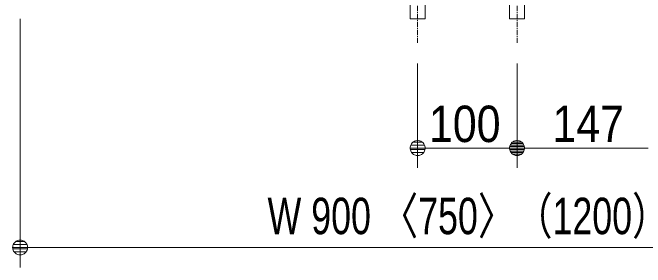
# Model space of a CAD drawing. Units: millimetres, scale not verified. Extents: x -6062 to 6062, y -3045 to 3045.
# Drawn here: x -5325 to -4688, y -2290 to -2034 of the extents above; entities that cross this region are included whole.
import ezdxf
from ezdxf.enums import TextEntityAlignment as Align

# ---------------------------------------------------------------- set-up
doc = ezdxf.new("R2010")
doc.units = ezdxf.units.MM
doc.header["$LTSCALE"] = 20
doc.linetypes.add('CHAIN1', pattern=[8, 5, -1, 1, -1])
for name, color, linetype, lineweight in [('0-1_2寸法-1', 7, 'Continuous', 9), ('0-2_0', 7, 'Continuous', 9), ('0-7_4給排水', 7, 'Continuous', 9)]:
    doc.layers.add(name, color=color, linetype=linetype, lineweight=lineweight)
doc.styles.add('ＭＳ Ｐゴシック', font='')
doc.styles.get('ＭＳ Ｐゴシック').set_extended_font_data('MS PGothic')

# ---------------------------------------------------------------- blocks, each defined once
blk = doc.blocks.new('_Dot')
at = {"layer": '0-2_0'}
for p, q in [((-10, 0), (-20, 0)), ((9.78, 2), (-9.78, 2)), ((7.99, 6), (-7.99, 6)), ((9.16, -3.98), (-9.16, -3.98)), ((6, -7.98), (-6, -7.98))]:
    blk.add_line(p, q, dxfattribs=at)
for points in [[(10, 0), (9.92, 1.25), (9.69, 2.49), (9.3, 3.68), (8.76, 4.82), (8.09, 5.88), (7.29, 6.85), (6.37, 7.71), (5.36, 8.44), (4.26, 9.05), (3.09, 9.51), (1.87, 9.82), (0.63, 9.98), (-0.63, 9.98), (-1.87, 9.82), (-3.09, 9.51), (-4.26, 9.05), (-5.36, 8.44), (-6.37, 7.71), (-7.29, 6.85), (-8.09, 5.88), (-8.76, 4.82), (-9.3, 3.68), (-9.69, 2.49), (-9.92, 1.25), (-10, 0), (0, 0)], [(-10, 0), (-9.92, -1.25), (-9.69, -2.49), (-9.3, -3.68), (-8.76, -4.82), (-8.09, -5.88), (-7.29, -6.85), (-6.37, -7.71), (-5.36, -8.44), (-4.26, -9.05), (-3.09, -9.51), (-1.87, -9.82), (-0.63, -9.98), (0.63, -9.98), (1.87, -9.82), (3.09, -9.51), (4.26, -9.05), (5.36, -8.44), (6.37, -7.71), (7.29, -6.85), (8.09, -5.88), (8.76, -4.82), (9.3, -3.68), (9.69, -2.49), (9.92, -1.25), (10, 0), (0, 0)]]:
    blk.add_lwpolyline(points, close=True, dxfattribs=at)
blk = doc.blocks.new('グループ-16')
at = {"layer": '0-7_4給排水', "linetype": 'CHAIN1'}
for p, q in [((-62600, -39100), (-62600, -41300)), ((-60600, -39100), (-60600, -41300))]:
    blk.add_line(p, q, dxfattribs=at)
at = {"layer": '0-7_4給排水'}
for points in [[(-62800, -39600), (-62800, -40200), (-62400, -40200), (-62400, -39600)], [(-60800, -39600), (-60800, -40200), (-60400, -40200), (-60400, -39600)]]:
    blk.add_lwpolyline(points, dxfattribs=at)
for points in [[(-63200, -40200), (-62000, -40200), (-62000, -40400), (-63200, -40400)], [(-61200, -40200), (-60000, -40200), (-60000, -40400), (-61200, -40400)], [(-62750, -40400), (-62450, -40400), (-62450, -40800), (-62750, -40800)], [(-60750, -40400), (-60450, -40400), (-60450, -40800), (-60750, -40800)]]:
    blk.add_lwpolyline(points, close=True, dxfattribs=at)

msp = doc.modelspace()

# ---------------------------------------------------------------- linework, layer by layer
at = {"layer": '0-1_2寸法-1'}
for p, q in [((-5317.5, -2040), (-5317.5, -2290)), ((-4917.5, -2085), (-4917.5, -2190)), ((-4817.5, -2085), (-4817.5, -2190)), ((-4817.5, -2085), (-4817.5, -2190)), ((-4902.49, -2170), (-4832.51, -2170)), ((-4802.49, -2170), (-4685.51, -2170)), ((-4432.51, -2270), (-5302.49, -2270))]:
    msp.add_line(p, q, dxfattribs=at)

# ---------------------------------------------------------------- block references
at = {"layer": '0-1_2寸法-1', "xscale": 0.7503418, "yscale": 0.7503418, "rotation": 180}
for p in [(-4917.5, -2170), (-4817.5, -2170), (-5317.5, -2270)]:
    msp.add_blockref('_Dot', p, dxfattribs=at)
at = {"layer": '0-1_2寸法-1', "xscale": 0.7503418, "yscale": 0.7503418}
msp.add_blockref('_Dot', (-4817.5, -2170), dxfattribs=at)
at = {"layer": '0-7_4給排水', "xscale": 0.05, "yscale": 0.05}
msp.add_blockref('グループ-16', (-1787.5, 0), dxfattribs=at)

# ---------------------------------------------------------------- texts
at = {"layer": '0-1_2寸法-1', "style": 'ＭＳ Ｐゴシック'}
for s, height, width, p in [('100', 36.66, 0.9, (-4906.11, -2174.96)), ('147', 36.66, 0.9, (-4781.94, -2174.96)), ('W 900 〈750〉（1200）', 36.69, 0.75, (-5068.55, -2267.65))]:
    msp.add_text(s, height=height, dxfattribs=dict(at, width=width)).set_placement(p, align=Align.BOTTOM_LEFT)

doc.saveas('drawing.dxf')
